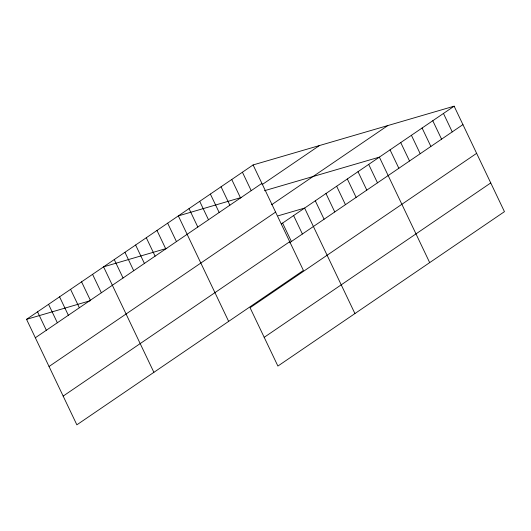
<?xml version="1.0" encoding="UTF-8"?>
<svg xmlns="http://www.w3.org/2000/svg" width="531" height="531" viewBox="0 0 531 531"><rect width="100%" height="100%" fill="white"/><g stroke="black" fill="none" stroke-linecap="round" stroke-linejoin="round"><path stroke-width="0.8" d="M253.101 164.942L303.413 270.432L76.862 424.82L26.55 319.337L253.101 164.942L454.138 106.18L504.45 211.663L277.899 366.058L250.074 307.728L476.632 153.34M35.338 337.762L261.889 183.374M262.035 184.675L319.443 145.554M271.646 204.727L387.796 125.575M49.044 366.496L275.596 212.101M281.311 223.956L454.138 106.18M63.162 396.093L289.714 241.698M289.455 242.826L462.926 124.612M264.192 337.331L490.75 182.936M241.559 197.413L178.343 215.891L228.655 321.381M264.425 190.729L379.373 157.13L429.685 262.613M166.794 248.362L103.578 266.841L153.89 372.331M278.078 215.832L304.615 208.079L354.927 313.562M26.55 319.337L90.549 300.626M443.458 113.455L452.246 131.887M432.778 120.736L441.566 139.168M422.092 128.017L430.887 146.443M411.412 135.292L420.207 153.724M400.732 142.573L409.527 160.999M390.053 149.848L398.847 168.281M368.693 164.404L377.481 182.837M358.013 171.686L366.802 190.118M347.334 178.967L356.122 197.393M336.654 186.242L345.442 204.674M325.974 193.523L334.762 211.949M315.295 200.798L324.083 219.23M293.61 215.579L302.398 234.005M282.605 223.073L291.393 241.505M242.421 172.223L251.209 190.649M231.742 179.498L240.53 197.93M221.062 186.779L229.85 205.212M210.382 194.061L219.17 212.486M199.702 201.335L208.491 219.768M189.023 208.617L197.811 227.042M167.657 223.173L176.451 241.598M156.977 230.447L165.772 248.88M146.297 237.729L155.092 256.161M135.617 245.003L144.412 263.436M124.938 252.285L133.726 270.717M114.258 259.566L123.046 277.992M92.573 274.341L101.361 292.773M81.568 281.842L90.363 300.267M70.563 289.342L79.358 307.768M59.565 296.836L68.353 315.268M48.56 304.336L57.348 322.768M37.555 311.836L46.343 330.269"/></g></svg>
